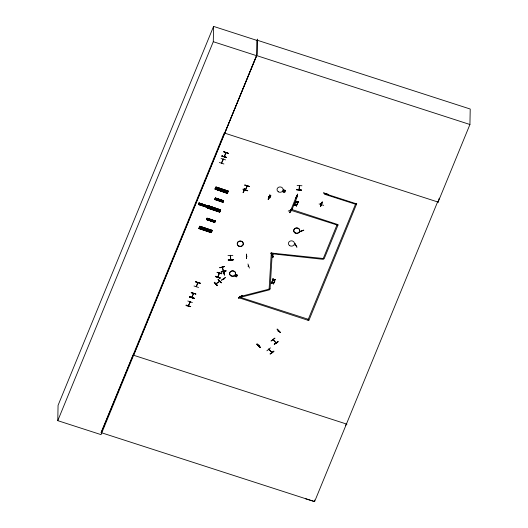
<?xml version="1.0" encoding="UTF-8"?>
<svg xmlns="http://www.w3.org/2000/svg" width="528" height="528" viewBox="0 0 528 528"><rect width="100%" height="100%" fill="white"/><g stroke="black" fill="none" stroke-linecap="round" stroke-linejoin="round"><path stroke-width="0.79" d="M215.879 283.714L219.734 281.338L216.018 284.024L215.919 283.622M219.582 281.226L219.311 281.615L219.252 281.186M258.614 345.609L258.786 345.49M259.063 345.497L258.997 345.173M278.434 330.673L278.652 331.016M438.068 202.132L469.927 124.502L470.224 109.032L256.852 40.088L256.555 55.684L101.039 434.63L57.776 420.658L58.067 405.346L213.583 26.4L256.846 40.379M190.707 306.53C185.77 306.484 183.176 303.455 190.681 306.695M187.79 300.993L192.383 302.544M188.324 305.567L190.153 301.904M188.661 305.309L188.503 305.257M189.479 296.987C203.848 301.059 179.863 294.063 194.066 298.445M189.796 301.976L189.968 302.353L190.166 302.003M189.915 301.693L189.79 302.28L190.027 302.049M191.228 292.723L195.908 293.977L191.242 292.578M191.888 296.875L191.776 297.152M191.981 297.475L193.604 293.489M192.113 296.894L191.954 296.848M193.604 293.264L193.499 293.865L193.248 293.561M193.981 285.985L198.568 287.47M196.198 286.381L197.868 282.447M196.376 286.077L196.535 286.13M198.403 204.409L198.983 202.976L207.273 205.748L198.983 202.976L198.363 204.534L206.626 207.26L206.811 206.831L198.475 204.27M197.901 282.869L197.67 282.79M199.815 204.785L200.383 203.498M200.647 205.115L201.221 203.775M201.392 205.366L201.96 204.019M202.231 205.59L202.798 204.25M214.876 222.044L206.474 219.582L207.049 218.196L215.338 220.968L214.685 222.493L206.481 219.536L214.876 222.037L206.54 219.49M207.319 219.813L207.887 218.526M207.874 220.057L208.448 218.711M208.712 220.282L209.286 218.942M57.776 420.658L213.286 41.712L213.583 26.4M222.968 202.31L214.771 199.34L223.166 201.841L214.87 199.129L214.711 199.558L222.981 202.283L223.159 201.854M215.338 198L223.628 200.765L215.338 198L214.764 199.393M215.602 199.676L216.176 198.33M214.342 282.322C223.839 292.334 207.695 275.966 217.477 285.529M216.163 199.808L216.731 198.469M215.497 276.335C229.799 281.503 205.722 272.811 220.084 277.939M217.001 200.086L217.569 198.799M216.256 283.437L216.335 283.82L216.183 283.43M217.747 200.336L218.315 199.049M217.153 272.422L221.833 273.682L217.166 272.276M218.579 200.666L219.153 199.327M219.318 162.472L223.885 163.977M218.038 276.599L217.879 276.547M218.15 279.55L221.443 282.764L218.137 279.457M221.008 158.446L225.608 159.885M219.404 273.339L219.173 273.26M219.16 273.563L219.285 272.983M217.721 277.081L219.371 272.917M223.219 158.948L221.522 162.881M219.311 281.615L219.272 281.206M219.529 272.963L219.384 273.623M221.899 156.156C236.135 160.373 212.256 152.988 226.552 157.456M219.721 281.371L219.622 280.975M219.892 267.795L224.585 266.528L219.886 267.65M223.021 159.298C223.964 159.331 222.13 161.132 221.707 163.211M223.027 159.621L223.139 159.02M225.958 271.055L221.179 271.946L225.898 270.739M221.285 282.863L218.117 279.47M225.344 277.57L221.417 280.249L225.311 277.649M224.189 156.341C224.354 158.4 228.063 146.612 224.209 156.572M222.163 267.254L222.466 267.676L222.328 266.99M222.466 267.676L222.4 267.062M223.067 270.818L224.558 275.035L223.034 270.93M222.176 267.293L223.443 271.141M223.641 271.333L223.489 270.725M223.403 278.89L223.72 279.226M223.549 270.758L223.615 271.366L222.4 267.287M223.667 279.206L223.535 278.797M223.806 272.686L224.209 272.527M223.885 272.62L223.872 273.068L224.248 272.771M223.964 272.824L224.275 272.56M223.087 270.798L224.519 275.029M225.885 270.699L225.958 271.055M228.274 153.338L223.681 151.78L228.268 153.265M227.99 255.565L232.861 255.347M230.307 255.387L230.591 259.802L230.809 259.42M230.578 255.961L230.347 255.295M230.815 259.195L230.782 259.809L230.518 255.288M230.584 259.723L230.571 259.202M230.545 255.988L230.578 255.374M237.362 275.161L236.656 276.903L234.597 276.296L235.363 274.435L237.362 275.18L235.363 274.435M242.332 295.548L238.418 298.115L242.207 295.409M356.717 203.729L308.847 320.555L239.765 298.036M239.758 298.228L239.818 296.452L240.332 296.38M240.233 296.571L239.917 296.234M308.286 319.288L240.088 297.251M247.705 190.747L243.131 189.136M244.563 188.549L243.269 192.575M243.982 190.351L244.009 190.78L244.088 190.331M244.418 190.417L244.405 190.661M244.451 190.846L244.451 190.469M245.342 189.631L247.196 185.975M245.533 189.737L245.685 189.374M245.527 189.321L245.362 189.862M247.203 185.75L247.051 186.41L246.84 186.047M247.038 185.698L246.847 186.371L247.071 186.127M243.137 189.103C242.418 190.41 248.048 190.859 247.711 190.628M247.949 263.98L249.414 268.092M248.226 265.815L248.292 266.244M248.14 266.105L248.549 265.723M248.259 266.244L248.662 265.742M257.585 39.072L257.294 54.252L224.717 133.135M258.885 345.127L258.779 345.708M268.132 199.122L270.95 195.749M270.019 194.977L268.666 199.089M269.036 196.607L269.003 197.069L268.594 196.607M268.627 196.977L268.706 196.522M269.115 196.673L268.613 196.746L269.062 196.885M269.498 197.34L269.597 197.221M269.564 197.637L270.032 197.723L269.709 197.234M266.897 350.797L270.475 347.873M269.841 197.584L269.689 197.479M269.94 197.842L269.986 197.406M240.082 297.442L269.399 289.846L269.128 288.849M268.646 349.193L269.128 349.675L268.798 349.312M268.673 349.51L268.772 349.094M268.805 349.127L268.693 349.496L271.828 352.348M239.811 296.644L270.079 288.902M269.108 349.351L268.897 349.734M323.492 258.337L323.387 259.36L271.3 253.691M269.128 289.04L271.286 253.394M271.3 253.882L271.412 252.859M272.705 282.823L271.24 283.1L272.712 282.691L273.662 283.886L272.712 282.691M271.372 282.665L272.534 282.46L271.372 282.665L271.24 283.1M272.006 254.753L272.494 254.773M270.178 353.899C276.434 348.493 273.88 352.466 270.164 353.879M272.078 254.674L272.177 254.872M270.072 289.093L272.237 253.44M271.92 281.444L272.864 282.493L274.355 282.077L272.864 282.493M272.382 254.549L272.494 254.991L272.494 254.615M271.128 340.976L274.877 338.237M273.781 280.203L272.316 280.48L273.788 280.071L274.738 281.266L273.788 280.071M273.61 279.84C271.128 280.942 272.573 277.695 273.603 279.965M273.029 256.892L271.009 252.958L273.049 256.879M271.841 352.618L271.583 352.077M272.996 278.698L273.94 279.873L275.425 279.589L273.94 279.748L272.996 278.698L272.864 279.147M272.006 352.473L271.676 352.011M273.042 282.731L274.23 282.388L273.042 282.731L273.794 283.562L273.042 282.599M268.825 349.351L272.006 352.202M275.299 279.893L274.118 280.111L275.299 279.893L275.431 279.457M273.075 339.339L276.157 342.844M273.253 339.992L273.398 339.61M274.296 344.329C280.672 338.917 278.164 342.877 274.27 344.19M275.847 342.349L275.715 342.448M276.17 342.56L275.979 342.698M278.23 331.294L278.17 330.865M278.546 330.653L278.652 330.766M280.177 332.455L277.055 329.135L280.355 332.435M283.51 190.014C287.001 189.301 284.995 194.41 282.751 191.849L283.411 190.034L285.47 190.621M288.229 211.081L292.637 209.246M292.426 209.029L289.615 212.533L292.4 208.91C285.998 218.183 292.228 207.768 292.591 209.154M290.519 210.164L290.591 210.659L290.367 209.999M290.393 210.038L290.75 210.494M290.611 209.999L290.591 210.659L290.525 209.939M290.822 210.566L290.783 210.052M290.961 210.388L290.512 210.593M291.106 209.266L338.164 224.664L324.159 258.793L323.275 258.311M291.997 209.55L297.521 196.093M295.594 205.029L294.122 205.438L295.594 205.029L296.545 206.224L295.924 204.937L297.106 204.719L295.924 204.937M295.416 204.791C292.928 205.894 294.373 202.646 295.409 204.917M294.802 203.65L295.739 204.824L297.231 204.541L295.746 204.699L294.802 203.65L294.67 204.105M296.663 202.534L295.198 202.818L296.663 202.409L297.62 203.603L296.663 202.409M295.324 202.382L296.492 202.171L295.324 202.382L295.198 202.818M294.65 243.408L296.941 247.223L294.895 243.309M295.878 201.029L296.815 202.204L298.307 201.795L296.822 202.079L295.878 201.029L296.485 202.297M297.601 194.212L295.944 198.139M295.713 245.21L295.33 245.632L295.198 245.249M295.218 245.19L295.324 245.388M295.64 245.071C295.977 245.586 294.631 245.599 295.528 245.065M296.663 189.585L296.63 189.955L301.514 190.126L296.657 189.598L301.514 190.04M337.847 225.258L290.776 210.243L296.63 195.802M296.776 196.106L296.828 195.967M296.677 205.768L295.918 205.062M297.106 185.434L301.963 185.77M297.264 196.06L297.211 196.515L296.947 195.954M296.993 202.442L298.181 202.099L296.993 202.442L297.752 203.273L297 202.316M298.993 189.301L299 189.915L299.449 185.407M299.218 189.275L299.171 189.928L299.66 185.519M299.62 185.42L299.567 186.12L299.389 185.493M301.435 230.861L301.25 230.505M301.402 230.446L301.613 230.736M301.468 230.465L301.627 231.026M303.758 230.215L299.317 231.983L303.758 230.096M307.963 320.074L355.826 203.438M314.635 500.003L314.602 501.6L305.303 498.656M320.536 206.092L322.199 202.052M321.38 204.118L320.813 204.092L321.321 204.263M320.892 204.164L320.925 203.749M320.991 203.722L320.899 204.145M321.209 204.27L321.301 203.848L321.605 204.468M321.433 204.164L321.506 204.64L321.592 204.217M323.572 192.925L328.198 194.436L323.578 192.925M323.71 205.359L319.09 203.953M355.502 204.224L324.931 194.35M324.925 194.542L325.255 193.565M325.69 194L325.789 193.552M325.895 193.796L325.948 193.604M336.956 224.968L323.268 258.502M191.803 297.436L193.36 293.509M198.013 282.81L196.383 286.717M219.516 273.247L217.906 277.18M221.536 163.145L221.635 162.822M247.183 186.067L245.546 189.955M189.552 296.802L194.132 298.28M215.404 276.679L219.991 278.164M215.49 276.355L220.077 277.82M226.472 157.661L221.905 156.123M272.969 339.709L276.025 342.943M199.135 227.924L211.563 231.977L211.266 232.663L198.891 228.538L199.815 226.347M199.868 226.274L212.256 230.366L211.325 232.485L198.957 228.353L199.195 227.832L211.563 231.964M199.597 226.921L211.972 231.033L199.591 226.921L199.894 226.215M206.613 207.286L207.227 205.781L198.983 203.029L198.838 203.445L207.167 206.012L198.825 203.458L207.095 206.184M206.771 206.864L198.561 204.072M207.603 207.339L219.991 211.431L219.82 211.84L207.385 207.755L208.25 205.755L220.684 209.834L219.688 212.137L207.319 208.006L207.616 207.299L207.451 207.709M208.019 206.389L220.4 210.507L208.019 206.395L208.151 206.078L220.519 210.223L208.085 206.184M208.184 205.999L220.565 210.111L208.303 205.729M215.074 189.024L227.456 193.182L228.373 191.103L216.005 186.952L215.087 189.031L227.383 193.4L227.68 192.7L215.292 188.608L215.068 189.09L227.396 193.36M215.708 187.651L228.076 191.783L215.701 187.658L215.939 187.018L228.353 191.136M223.628 200.779L223.436 201.221L215.266 198.271M215.193 198.449L223.516 201.036L215.219 198.356M211.959 231.053L212.197 230.413L199.828 226.281M220.387 210.527L220.671 209.86M228.076 191.789L228.208 191.473L215.774 187.453L228.208 191.473M438.088 202.079L224.215 132.977L101.231 432.663L314.602 501.6L437.587 201.92L438.088 202.079L439.263 198.165M295.654 245.467L295.264 245.612M243.276 192.707L244.629 188.45L243.038 192.628M268.693 196.772L268.963 197.036M268.415 199.036L269.775 194.779M198.904 228.518L211.286 232.624M199.069 228.129L211.444 232.254M199.775 226.486L212.15 230.617M207.332 207.986L219.707 212.098M207.497 207.596L219.879 211.702L207.451 207.695M208.309 205.702L220.631 209.913M215.186 188.866L227.555 192.991M215.893 187.222L228.301 191.215M206.62 219.305L214.804 222.215M206.903 218.658L207.049 218.196L215.305 221.021L215.14 221.43L206.983 218.467M214.724 199.544L214.876 199.148M215.186 198.469L215.378 198.02L223.595 200.825L223.054 202.105M215.338 220.968L215.153 221.417L206.93 218.552L215.233 221.232M207.379 207.821L219.826 211.827M219.985 211.451L207.557 207.365M227.509 193.103L215.14 188.958M227.667 192.74L215.246 188.635M133.571 355.245L256.555 55.559L469.927 124.502M188.529 305.89L190.146 301.963M294.122 205.438L294.248 205.003M297.106 204.844L297.238 204.415M297.62 203.603L297.752 203.148M298.181 202.224L298.307 201.795M271.927 281.318L272.527 282.586M272.316 280.48L272.441 280.045M273.662 283.886L273.801 283.437M274.223 282.513L274.355 282.077M274.738 281.266L274.118 279.979M101.053 432.604L133.069 355.08L346.942 424.182M223.766 151.688L228.254 153.41M295.911 198.238L297.647 194.113M320.872 203.953L321.255 204.257M320.753 206.276L322.443 202.244M205.821 206.844L206.389 205.504M206.956 206.171L206.857 206.606M216.341 189.446L217.193 187.44M208.652 208.184L209.504 206.171M200.231 228.71L201.082 226.703M217.18 189.73L218.031 187.717M209.491 208.461L210.342 206.455M201.069 228.994L201.92 226.981M218.434 190.146L219.292 188.14M210.745 208.883L211.603 206.87M202.323 229.409L203.174 227.403M219.549 190.516L220.407 188.509M211.86 209.253L212.718 207.24M203.438 229.779L204.29 227.773M220.81 190.938L221.661 188.925M213.121 209.669L213.972 207.662M204.692 230.201L205.544 228.188M222.176 201.868L222.743 200.528M226.189 192.74L227.047 190.727M213.886 222.064L214.454 220.717M218.5 211.471L219.358 209.464M210.078 232.003L210.929 229.99M215.021 221.39L214.922 221.819M223.39 279.134L223.714 279.451M217.45 285.655L214.342 282.236M215.932 283.859L216.229 283.655M195.664 281.893L200.257 283.364M191.248 292.664L195.842 294.129M217.166 272.362L221.76 273.834M290.572 210.619L290.605 210.223M244.847 185.137L249.427 186.628M211.378 232.406L198.964 228.287M247.064 256.219L246.675 256.186M272.653 255.499L272.125 255.493M345.55 425.37L346.441 424.024M270.745 195.611L268.079 199.201M290.664 210.461L290.849 210.804M272.6 255.493L272.191 255.506M198.416 204.382L206.666 207.141M206.811 206.818L198.515 204.151M207.055 218.262L215.266 221.14M256.872 344.17C260.165 345.979 262.449 350.48 256.865 344.177L259.987 347.49M243.976 190.568L244.477 190.667L244.022 190.76M270.191 354.017L273.827 351.173M238.425 297.997L242.194 295.39M278.164 331.148L278.428 330.898M278.269 331.267L278.606 331.016M271.102 340.923L274.883 338.111M274.25 344.296L278.025 341.57M272.481 254.971L272.177 255.097M270.956 253.097L273.055 256.997M320.918 203.966L321.334 204.105M248.226 266.059L248.543 265.947M277.226 329.116L280.361 332.442M219.879 267.736L224.591 266.548M221.179 271.946L225.892 270.824L221.192 271.847M272.217 255.314L272.659 255.328M296.934 196.198L297.337 196.357M228.281 260.139C243.243 259.67 218.143 260.066 233.152 259.941M223.595 279.028L223.885 279.345M271.286 253.585L272.23 253.631M271.405 253.051L323.492 258.529M213.286 41.712L256.555 55.684M325.248 193.756L356.717 203.92M296.624 195.994L297.515 196.284M189.559 296.756L194.159 298.241M186.107 305.171L190.707 306.656M221.978 155.932L226.565 157.443M243.131 189.222L247.718 190.733M214.863 199.175L223.113 201.927M195.664 281.807L200.33 283.213L195.65 281.827M199.254 204.593L199.822 203.254L199.254 204.593M209.458 220.526L210.025 219.186L209.458 220.526M210.296 220.81L210.863 219.463L210.296 220.81M233.138 259.578L228.268 259.921L233.138 259.585M244.84 185.051L249.5 186.476L244.834 185.071M322.225 202.072L320.569 206.21L322.225 202.059M201.762 204.666L202.435 204.89L201.762 204.666M209.821 219.886L210.5 220.11L209.821 219.886M218.11 199.69L218.79 199.914L218.156 199.617M199.723 226.624L212.084 230.782L199.709 226.651M260.165 347.338L257.063 343.913L260.192 347.351M235.29 275.187L235.402 276.269L236.623 276.177L236.511 275.095L235.29 275.187M283.444 190.747L283.556 191.822L284.777 191.73L284.665 190.654L283.444 190.747M272.837 253.242L272.752 257.552L272.837 253.235M246.484 254.153L246.398 258.463L246.484 254.153M238.544 245.975A3.029 2.673 1.1 0 0 243.296 244.028A3.029 2.673 1.1 0 0 238.993 241.362A3.029 2.673 1.1 0 0 238.544 245.975M238.55 245.87A3.023 2.666 1.1 0 0 243.289 243.929A3.023 2.666 1.1 0 0 238.993 241.27A3.023 2.666 1.1 0 0 238.55 245.87M230.894 275.774A3.029 2.673 1.1 0 0 235.646 273.827A3.029 2.673 1.1 0 0 231.343 271.168A3.029 2.673 1.1 0 0 230.894 275.774M230.901 275.675A3.023 2.666 1.1 0 0 235.64 273.735A3.023 2.666 1.1 0 0 231.343 271.075A3.023 2.666 1.1 0 0 230.901 275.675M278.335 191.809A3.049 2.686 1.1 0 0 283.114 189.856A3.049 2.686 1.1 0 0 278.784 187.176A3.049 2.686 1.1 0 0 278.335 191.809M289.72 245.672A3.023 2.666 1.1 0 0 294.459 243.731A3.023 2.666 1.1 0 0 290.162 241.072A3.023 2.666 1.1 0 0 289.72 245.672M295.007 232.868A3.029 2.673 1.1 0 0 299.759 230.927A3.029 2.673 1.1 0 0 295.456 228.261A3.029 2.673 1.1 0 0 295.007 232.868M295.013 232.769A3.023 2.666 1.1 0 0 299.752 230.828A3.023 2.666 1.1 0 0 295.456 228.169A3.023 2.666 1.1 0 0 295.013 232.769"/></g></svg>
